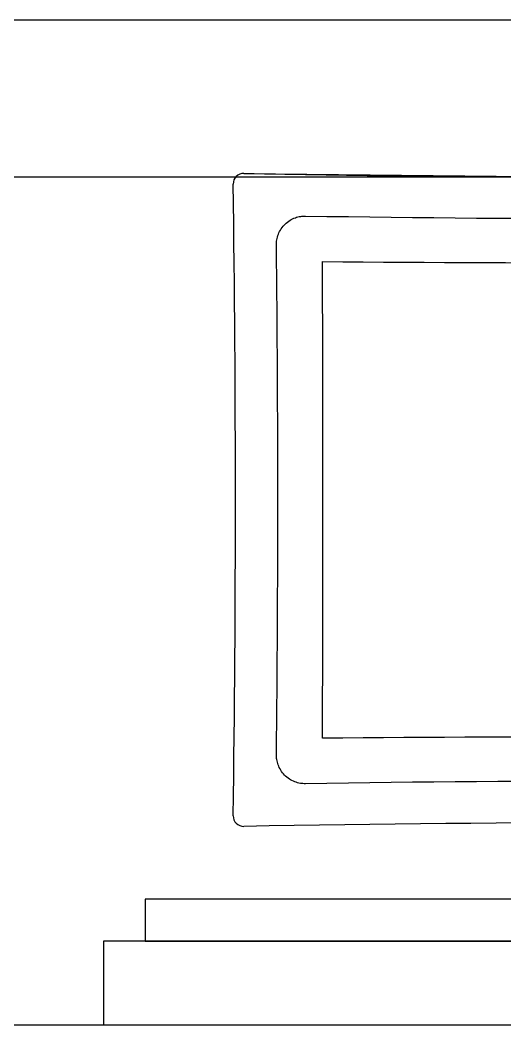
# Model space of a CAD drawing. Extents: x -13345 to 10098, y -1643 to 9113.
# Drawn here: x 6783.58 to 6795.16, y 2542.28 to 2566.28 of the extents above; entities that cross this region are included whole.
import ezdxf

# ---------------------------------------------------------------- set-up
doc = ezdxf.new("R2010")
doc.units = 0
doc.header["$LTSCALE"] = 192
doc.header["$MEASUREMENT"] = 0
doc.layers.get('0').update_dxf_attribs({"linetype": 'CONTINUOUS'})
for name, color, linetype in [('ARCH-FEATURES', 2, 'CONTINUOUS'), ('ARCH-WALLS-INTERIOR', 1, 'CONTINUOUS'), ('UTILITIES-PLUMB', 2, 'CONTINUOUS')]:
    doc.layers.add(name, color=color, linetype=linetype)
doc.styles.get("Standard").update_dxf_attribs({"font": 'txt.shx', "width": 0.75})

# ---------------------------------------------------------------- blocks, each defined once
blk = doc.blocks.new('fh lav')
at = {"layer": 'UTILITIES-PLUMB'}
for p, q in [((231.084, -1002.543), (231.084, -1002.543)), ((231.339, -1002.797), (231.339, -1002.797)), ((231.084, -1018.139), (223.224, -1018.053)), ((231.339, -1017.885), (231.339, -1017.885)), ((231.084, -1018.139), (231.084, -1018.139))]:
    blk.add_line(p, q, dxfattribs=at)
for centre, radius, start, end in [((221.44, -479.672), 522.96, 268.94329, 271.05671), ((231.089, -1002.793), 0.25, 359.1635, 91.0482), ((742.876, -1010.341), 511.592, 179.15504, 180.84496), ((221.44, -478.892), 524.733, 269.10797, 270.89203), ((750.452, -1010.341), 520.181, 179.32964, 180.67036), ((221.441, -9.091), 995.588, 269.553035, 270.446838), ((1599.803, -1010.341), 1370.609, 179.762079, 180.237947), ((221.439, -2007.765), 991.763, 89.551314, 90.448565), ((221.44, -1540.733), 523.676, 89.10617, 90.89383), ((221.44, -1539.955), 521.906, 88.94116, 89.80416), ((231.089, -1017.889), 0.25, 268.9497, 0.8365)]:
    blk.add_arc(centre, radius, start, end, dxfattribs=at)
for points, start_tangent, end_tangent in [([(229.609, -1003.561), (229.734, -1003.57), (229.867, -1003.607), (229.997, -1003.673), (230.112, -1003.768), (230.202, -1003.883), (230.264, -1004.01), (230.297, -1004.138), (230.306, -1004.255)], (0.999878, 0.015627), (-0.011725, -0.999931)), ([(230.306, -1016.427), (230.296, -1016.552), (230.259, -1016.685), (230.192, -1016.815), (230.097, -1016.929), (229.981, -1017.019), (229.854, -1017.08), (229.726, -1017.113), (229.609, -1017.121)], (0.011744, -0.999931), (-0.999878, 0.015639))]:
    blk.add_spline(points, degree=3, dxfattribs=dict(at, start_tangent=start_tangent, end_tangent=end_tangent))
at = {"layer": 'UTILITIES-PLUMB', "flags": 8}
for tag, p in [('MODELNUMBER', (221.441, -1010.341)), ('TRADENAME', (221.441, -1010.343)), ('PRODUCTS', (221.441, -1010.344)), ('MATERIAL', (221.441, -1010.346))]:
    blk.add_attdef(tag, p, '', height=0.001, dxfattribs=at)

msp = doc.modelspace()

# ---------------------------------------------------------------- linework, layer by layer
at = {"layer": 'ARCH-FEATURES'}
for points in [[(6934.069, 2566.277), (6705.069, 2566.277)], [(6934.069, 2562.527), (6705.069, 2562.527)]]:
    msp.add_lwpolyline(points, dxfattribs=at)
at = {"layer": 'ARCH-WALLS-INTERIOR'}
msp.add_line((6705.069, 2542.277), (6934.069, 2542.277), dxfattribs=at)
msp.add_lwpolyline([(6785.574, 2542.277), (6811.574, 2542.277), (6811.574, 2544.277), (6785.574, 2544.277)], close=True, dxfattribs=at)
at = {"layer": 'UTILITIES-PLUMB'}
msp.add_lwpolyline([(6786.574, 2544.277), (6810.574, 2544.277), (6810.574, 2545.277), (6786.574, 2545.277)], close=True, dxfattribs=at)

# ---------------------------------------------------------------- block references
at = {"rotation": 180}
msp.add_blockref('fh lav', (7020.011, 1544.476), dxfattribs=at)

doc.saveas('drawing.dxf')
